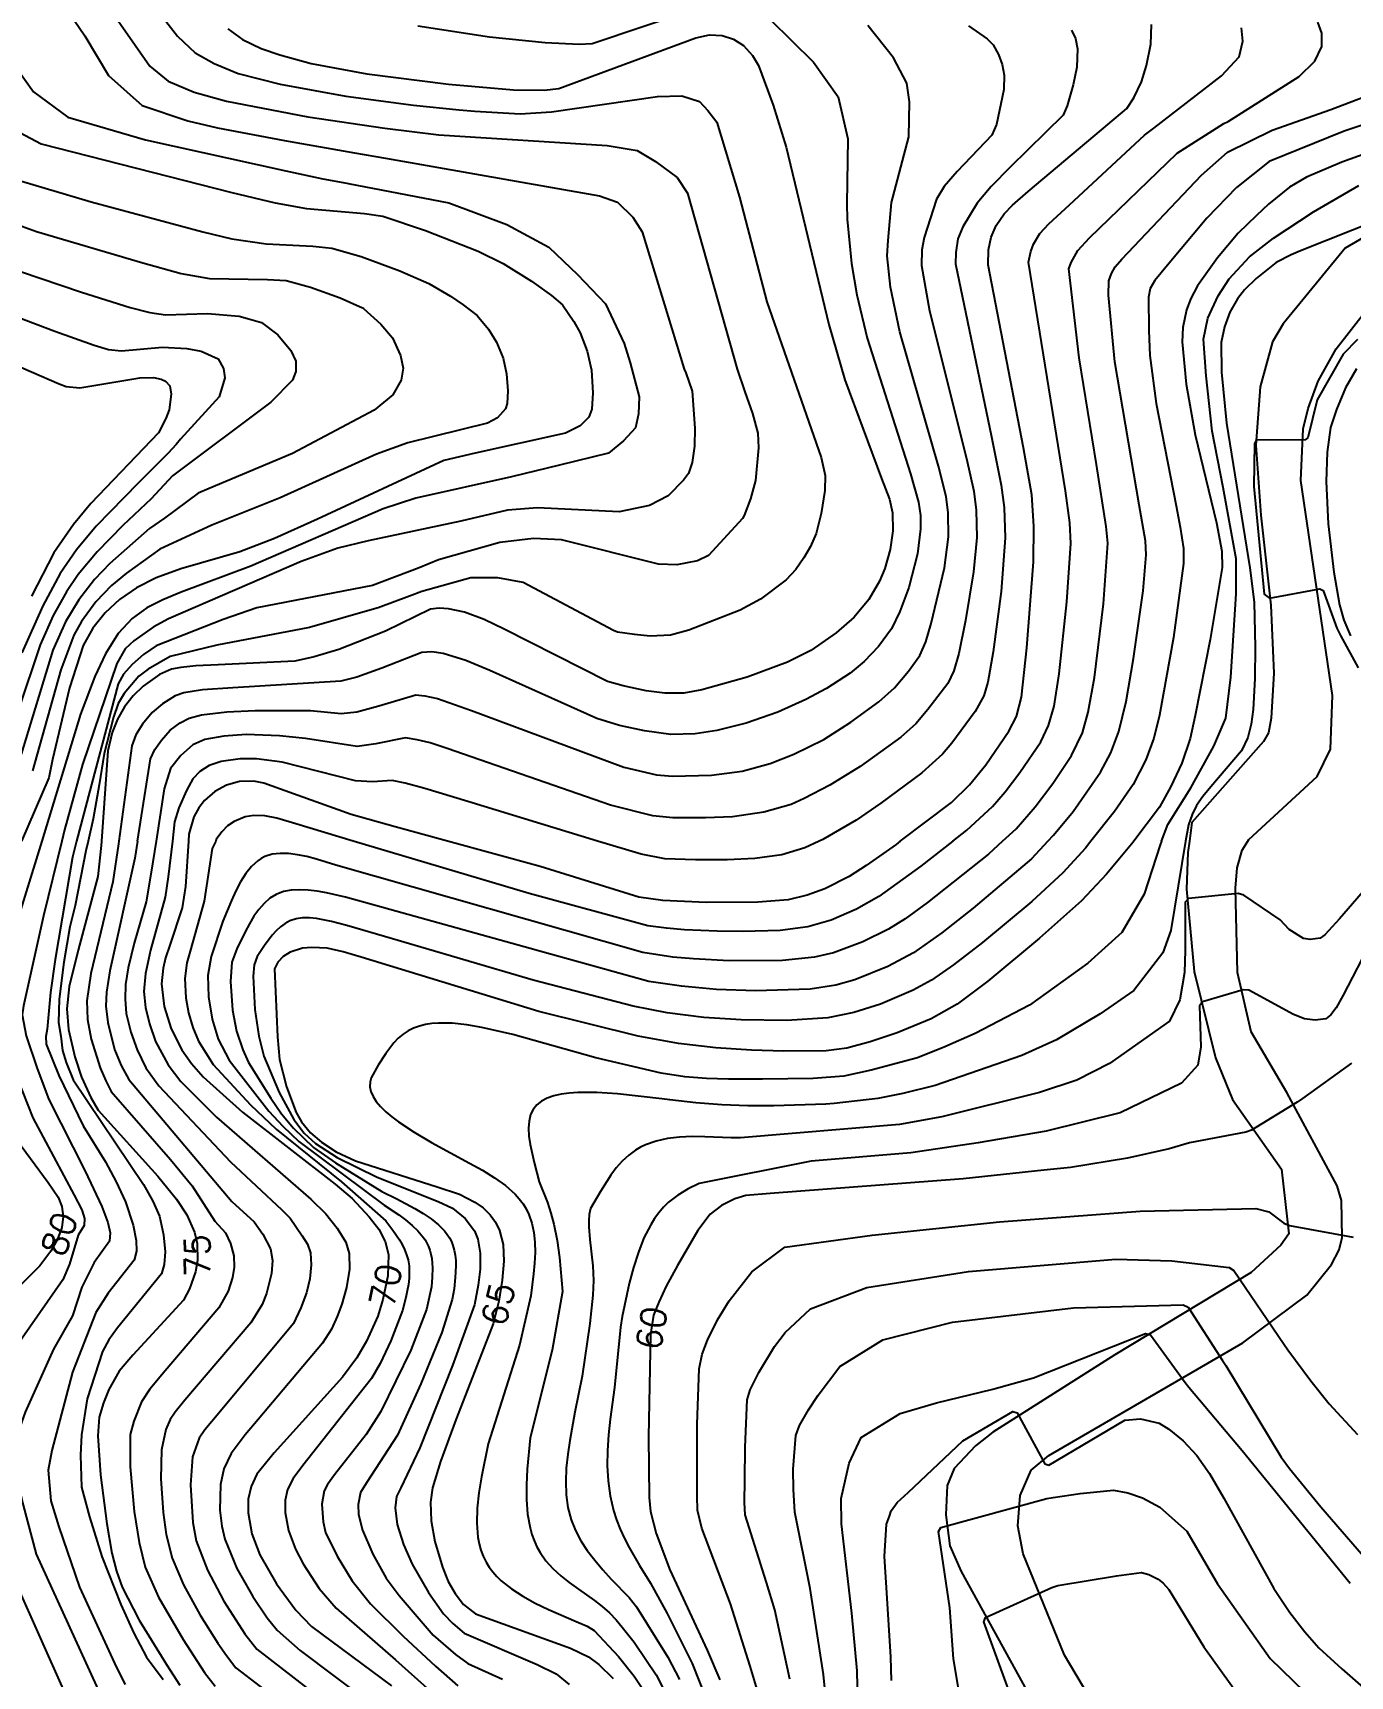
# Model space of a CAD drawing. Header units: feet. Extents: x 197796 to 199821, y 552499 to 555392.
# Drawn here: x 199176.3 to 199281.3, y 553871.5 to 554002.6 of the extents above; entities that cross this region are included whole.
import ezdxf
from ezdxf.enums import TextEntityAlignment as Align

# ---------------------------------------------------------------- set-up
doc = ezdxf.new("R2010")
doc.units = ezdxf.units.FT
doc.header["$MEASUREMENT"] = 0
for name, color, linetype in [('ADA085', 1, 'CONTINUOUS'), ('CA0011', 7, 'CONTINUOUS'), ('CAA001', 7, 'CONTINUOUS'), ('CAA002', 30, 'CONTINUOUS')]:
    doc.layers.add(name, color=color, linetype=linetype)
doc.styles.add('NGSW', font='ROMANS.shx', dxfattribs={"bigfont": 'NGSW.shx'})

msp = doc.modelspace()

# ---------------------------------------------------------------- linework, layer by layer
at = {"layer": 'ADA085', "color": 255}
for points in [[(199273.19, 553938.13), (199273.28, 553938.27), (199278.71, 553943.28), (199279.78, 553945.46), (199279.94, 553949.74), (199277.42, 553966.91), (199277.61, 553971.01), (199278, 553972.64), (199278.8, 553974.81), (199280.23, 553977.41), (199282.69, 553980.53), (199308.17, 553998.55), (199314.27, 554002.22), (199315.89, 554003.04), (199321.94, 554004.39), (199323.06, 554000.75), (199336.32, 554004.15), (199335.25, 554009.58), (199333.17, 554009.1)], [(199290.23, 553990.83), (199280.95, 553985.42), (199276.02, 553979.39), (199275.16, 553977.97), (199274.17, 553974.38), (199273.83, 553969.71), (199274.22, 553964.14), (199275.03, 553956.94), (199275.25, 553951.53), (199275.06, 553947.93), (199274.83, 553946.76), (199274.43, 553946.08), (199268.73, 553939.62), (199268.53, 553938.13)], [(199268.53, 553938.13), (199268.4, 553937.21), (199268.31, 553934.31), (199268.92, 553927.74), (199270.6, 553920.85), (199271.97, 553917.52), (199275.87, 553911.96), (199276.45, 553906.8), (199275.83, 553905.89), (199273.45, 553903.73), (199262.59, 553897.14), (199252.84, 553890.99), (199251.46, 553889.9), (199249.77, 553888.08), (199249.22, 553886.74), (199249.1, 553884.38), (199249.43, 553881.91), (199250.32, 553879.87), (199258.15, 553865.67), (199261.5, 553861.05), (199268.68, 553853.09), (199273.57, 553845.88), (199284.73, 553822.05)], [(199263.96, 553864.09), (199258.57, 553873.18), (199255.26, 553881.28), (199254.84, 553883.52), (199255.03, 553885.92), (199255.91, 553887.94), (199257.33, 553889.12), (199272.78, 553898.12), (199277.9, 553901.92), (199279.85, 553904.35), (199280.47, 553905.53), (199280.7, 553906.52), (199280.65, 553909.47), (199280.32, 553910.64), (199276.31, 553918.09), (199273.45, 553922.91), (199272.36, 553927.65), (199272.21, 553934.37), (199272.34, 553936), (199272.74, 553937.4), (199273.19, 553938.13)]]:
    msp.add_lwpolyline(points, dxfattribs=at)
at = {"layer": 'CAA001', "color": 255}
for points, elevation in [([(199191.84, 554002.93), (199193.02, 554002.08), (199194.5, 554001.37), (199195.98, 554000.84), (199198.49, 554000.16), (199202.93, 553999.33), (199209.45, 553998.5), (199214.63, 553998.05), (199217.06, 553998.04), (199218.23, 553998.17), (199227.94, 554001.76), (199229.16, 554002.2), (199230.26, 554002.46), (199231.27, 554002.4), (199232.17, 554002.11), (199232.97, 554001.59), (199233.69, 554000.81), (199234.17, 554000), (199235.32, 553996.84), (199236.36, 553993.48), (199239.77, 553979.34), (199241.04, 553974.92), (199243.97, 553967.05), (199244.6, 553965.41), (199244.84, 553964.33), (199244.87, 553962.87), (199244.66, 553961.39), (199244.23, 553959.88), (199243.82, 553958.87), (199242.97, 553957.4), (199241.79, 553956), (199240.36, 553954.74), (199238.34, 553953.34), (199236.47, 553952.4), (199233.25, 553951.21), (199229.65, 553950.2), (199228.2, 553949.94), (199226.68, 553949.93), (199225.2, 553950.11), (199223.36, 553950.51), (199222.13, 553950.85), (199213.88, 553955.04), (199212.27, 553955.81), (199210.72, 553956.4), (199209.45, 553956.67), (199208.69, 553956.7), (199207.99, 553956.63), (199204.41, 553954.89), (199200.69, 553953.42), (199198.72, 553952.82), (199197.18, 553952.48), (199191.08, 553952.18), (199189.29, 553952.1), (199188.08, 553951.99), (199187.34, 553951.84), (199186.38, 553951.41), (199185.09, 553950.49), (199184.3, 553949.73), (199183.61, 553948.85), (199183.05, 553947.87), (199182.61, 553946.8), (199182.28, 553945.33), (199181.76, 553938.13)], 75), ([(199245.47, 553938.13), (199249.56, 553941.22), (199250.99, 553942.61), (199252.28, 553944.22), (199254.14, 553946.9), (199254.73, 553948.06), (199255.13, 553949.62), (199255.57, 553953.55), (199256.09, 553960.4), (199256.13, 553963.25), (199255.95, 553965.75), (199255.29, 553969.51), (199252.49, 553984.11), (199252.51, 553985.3), (199252.72, 553986.31), (199253.12, 553987.25), (199253.75, 553988.18), (199254.42, 553988.86), (199255.66, 553989.94), (199261.52, 553994.88), (199263.54, 553996.58), (199264.1, 553997.43), (199264.7, 553998.71), (199265.12, 554000), (199265.45, 554001.7), (199265.51, 554003.26)], 70), ([(199175.24, 553994.66), (199176.94, 553993.75), (199192.16, 553989.87), (199195.61, 553989.05), (199198.1, 553988.59), (199202.75, 553988.2), (199204.2, 553987.97), (199207.61, 553986.85), (199211.81, 553985.2), (199213.81, 553984.22), (199216.07, 553982.79), (199217.66, 553981.65), (199218.52, 553980.9), (199219.43, 553979.58), (199219.93, 553978.67), (199220.49, 553977.21), (199220.83, 553975.69), (199220.94, 553973.88), (199220.87, 553972.58), (199220.64, 553971.96), (199219.95, 553971.27), (199218.78, 553970.66), (199211.57, 553969.09), (199209.06, 553968.5), (199198.99, 553963.8), (199195.56, 553962.27), (199192.79, 553961.2), (199188.08, 553959.84), (199186.12, 553959.14), (199184.55, 553958.34), (199183.2, 553957.4), (199182.05, 553956.33), (199181.08, 553955.12), (199180.29, 553953.73), (199179.21, 553950.37), (199177.86, 553944.63), (199177.55, 553943.19), (199175.39, 553938.13)], 80), ([(199286.01, 553994.21), (199280.69, 553992.29), (199277.88, 553991.09), (199276.52, 553990.29), (199274.83, 553988.95), (199273.87, 553988.03), (199272.41, 553986.62), (199270.76, 553984.65), (199269.17, 553982.42), (199268.64, 553981.42), (199268.29, 553980.5), (199268, 553979.1), (199267.95, 553977.95), (199268.27, 553974.58), (199269, 553970.54), (199270.68, 553963.53), (199271.12, 553961.27), (199271.13, 553959.97), (199270.18, 553954.21), (199269, 553948.16), (199268.58, 553946.31), (199267.93, 553944.35), (199267.05, 553942.48), (199266.15, 553940.84), (199264.1, 553938.13)], 65), ([(199171.74, 553977.48), (199178.4, 553974.61), (199178.95, 553974.39), (199180.04, 553974.3), (199184.82, 553975.08), (199185.9, 553975.1), (199186.52, 553974.97), (199186.86, 553974.82), (199187.21, 553974.44), (199187.33, 553973.79), (199187.15, 553972.54), (199186.9, 553971.83), (199186.32, 553970.7), (199180.92, 553965.05), (199179.54, 553963.39), (199177.95, 553961.13), (199176.17, 553957.66)], 85), ([(199209.36, 553938.13), (199205.19, 553939.28), (199201.68, 553940.26), (199196.04, 553942.27), (199194.7, 553942.76), (199193.91, 553942.9), (199192.78, 553942.88), (199191.72, 553942.6), (199190.79, 553942.1), (199189.99, 553941.38), (199189.53, 553940.78), (199189.14, 553940.07), (199188.74, 553938.68), (199188.71, 553938.13)], 70), ([(199181.76, 553938.13), (199181.73, 553937.78), (199181.47, 553935.32), (199179.91, 553929.42), (199179.19, 553926.52), (199179, 553924.74), (199179.13, 553923.11), (199179.63, 553920.93), (199180.17, 553919.29), (199180.9, 553917.68), (199181.5, 553916.66), (199186.26, 553911.39), (199187.75, 553909.57), (199188.57, 553908.32), (199189.18, 553906.94), (199189.39, 553906.03), (199189.42, 553904.67), (199189.27, 553903.77), (199188.79, 553902.42), (199188.29, 553901.52), (199184.27, 553897.12), (199183.18, 553895.84), (199182.36, 553894.39), (199181.92, 553893.32), (199181.59, 553892.17), (199181.46, 553890.69), (199181.69, 553887.59), (199182.18, 553883.68), (199182.59, 553881.34), (199182.97, 553879.9), (199183.42, 553878.63), (199184.77, 553875.99), (199186.94, 553872.44), (199188, 553870.79)], 75), ([(199188.71, 553938.13), (199188.45, 553934.5), (199188.2, 553932.81), (199187.21, 553929.83), (199186.88, 553928.81), (199186.67, 553928), (199186.55, 553926.75), (199186.76, 553924.94), (199187.31, 553923.16), (199188.18, 553921.47), (199188.95, 553920.39), (199189.88, 553919.32), (199193, 553916.52), (199200.39, 553910.77), (199201.76, 553909.61), (199203.12, 553908.16), (199203.87, 553907.18), (199204.4, 553906.19), (199204.64, 553905.16), (199204.59, 553903.45), (199204.2, 553901.56), (199203.79, 553900.24), (199202.9, 553898.24), (199202.13, 553896.9), (199200.99, 553895.37), (199195.53, 553889.32), (199194.15, 553887.62), (199193.7, 553886.66), (199193.47, 553885.64), (199193.45, 553884.55), (199193.76, 553882.88), (199194.4, 553881.2), (199195.72, 553878.89), (199197.25, 553876.79), (199198.51, 553875.49), (199204.88, 553870.75)], 70), ([(199264.1, 553938.13), (199264.05, 553938.05), (199261.91, 553935.5), (199259.93, 553933.37), (199256.58, 553930.38), (199252.46, 553926.96), (199250, 553925.12), (199247.93, 553923.95), (199245.21, 553922.83), (199243.06, 553922.11), (199241.21, 553921.62), (199239.55, 553921.41), (199236.17, 553921.37), (199233.6, 553921.45), (199230.76, 553921.64), (199227.79, 553921.99), (199224.57, 553922.57), (199216.63, 553924.53), (199202.48, 553928.86), (199201.03, 553929.31), (199199.75, 553929.58), (199198.55, 553929.65), (199197.8, 553929.58), (199196.8, 553929.28), (199196.25, 553928.93), (199195.83, 553928.48), (199195.56, 553927.94), (199195.81, 553922.53), (199195.95, 553920.71), (199196.52, 553918.53), (199197.28, 553916.49), (199197.71, 553915.75), (199198.44, 553914.87), (199199.3, 553914.11), (199200.48, 553913.35), (199202.03, 553912.62), (199208.53, 553910.55), (199210.31, 553909.96), (199211.55, 553909.34), (199212.21, 553908.87), (199212.75, 553908.33), (199213.18, 553907.74), (199213.51, 553907.08), (199213.8, 553905.94), (199213.85, 553904.62), (199213.72, 553903.11), (199213.45, 553901.44), (199213.01, 553899.63), (199210.03, 553891.97), (199208.8, 553888.63), (199208.16, 553886.54), (199208, 553885.4), (199208.06, 553883.92), (199208.35, 553882.27), (199208.95, 553880.21), (199209.41, 553879.07), (199209.96, 553878.1), (199210.63, 553877.24), (199211.58, 553876.49), (199219.16, 553873.76), (199220.6, 553873.05), (199221.43, 553872.44), (199222.57, 553871.32)], 65), ([(199245.47, 553938.13), (199245.14, 553937.87), (199242.76, 553936.18), (199241.38, 553935.31), (199239.45, 553934.33), (199238.05, 553933.81), (199236.53, 553933.44), (199234.1, 553933.25), (199229.99, 553933.24), (199226.54, 553933.39), (199224.61, 553933.65), (199216.74, 553936.11), (199209.36, 553938.13)], 70), ([(199281.45, 553920.41), (199277.54, 553917.59), (199277.12, 553917.31), (199273.49, 553915.08), (199273.03, 553914.9), (199268.53, 553914.05), (199266.92, 553913.58), (199263.6, 553912.85), (199259.05, 553912.09), (199256.91, 553911.87), (199250.48, 553911.19), (199235.09, 553910.03), (199233.16, 553909.87), (199232.27, 553909.6), (199231.21, 553909.07), (199230.3, 553908.36), (199229.33, 553907.06), (199227.69, 553904.28), (199226.81, 553902.62), (199226.21, 553901.35), (199225.8, 553900.32), (199225.54, 553898.78), (199225.38, 553890.62), (199225.45, 553885.76), (199225.56, 553884.64), (199225.99, 553882.91), (199227.09, 553880.01), (199230.06, 553873.59), (199231.08, 553871.22)], 60), ([(199174.7, 553914.73), (199177.52, 553910.91), (199178.3, 553909.74), (199178.6, 553908.98), (199178.71, 553908.18), (199178.59, 553907.31), (199178.25, 553906.38), (199177.72, 553905.41), (199176.85, 553904.25), (199172.13, 553899.55)], 80), ([(199244.78, 553871.17), (199244.71, 553873.03), (199244.42, 553877.74), (199244.22, 553881.07), (199244.36, 553883.63), (199244.6, 553884.28), (199244.75, 553884.71), (199245.21, 553885.37), (199246.1, 553886.16), (199250.45, 553890.29), (199254.45, 553892.63), (199254.79, 553892.53), (199257, 553888.45), (199257.33, 553888.36), (199263.39, 553891.94), (199264.64, 553892.05), (199266.11, 553891.69), (199266.89, 553891.21), (199268.03, 553890.28), (199269.12, 553889.11), (199270.14, 553887.69), (199271.28, 553885.72), (199275.27, 553878.5), (199276.54, 553876.6), (199277.73, 553875.06), (199278.86, 553873.77), (199280.68, 553872.1), (199286.2, 553867.3)], 55)]:
    msp.add_lwpolyline(points, dxfattribs=dict(at, elevation=elevation))
at = {"layer": 'CAA002', "color": 255}
for points, elevation in [([(199177.49, 554006.72), (199180.43, 554002.36), (199182.31, 553999.2), (199185.01, 553996.8), (199188.64, 553995.59), (199191.01, 553995.03), (199196.35, 553994.02), (199201.93, 553993.03), (199204.41, 553992.61), (199221.49, 553989.61), (199222.91, 553989.1), (199224.13, 553987.89), (199224.89, 553986.72), (199228.24, 553975.79), (199228.36, 553975.48), (199228.88, 553974.01), (199229.09, 553971.07), (199229.05, 553969.63), (199228.87, 553968.32), (199228.57, 553967.45), (199228.18, 553966.93), (199226.95, 553965.67), (199225.48, 553964.9), (199223.05, 553964.39), (199216.54, 553964.72), (199214.15, 553964.53), (199210.42, 553963.66), (199203.03, 553962.09), (199200.6, 553961.5), (199197.68, 553960.43), (199187.12, 553955.86), (199185.88, 553955.2), (199184.33, 553954.11), (199183.66, 553953.46), (199182.98, 553952.31), (199180.26, 553944.23), (199178.8, 553939.04), (199178.59, 553938.13)], 78), ([(199180.74, 554006.95), (199185.62, 553999.95), (199187.09, 553998.76), (199189.16, 553997.87), (199191.74, 553997.15), (199198.22, 553995.92), (199204.35, 553995.01), (199208.66, 553994.46), (199222.1, 553993.62), (199224.49, 553993.21), (199225.96, 553992.35), (199227.68, 553991.08), (199228.5, 553989.81), (199232.47, 553975.79), (199233.08, 553973.96), (199233.69, 553972.23), (199234.12, 553970.68), (199234.16, 553969.49), (199233.91, 553966.9), (199233.53, 553965.43), (199233.03, 553964.1), (199232.88, 553963.86), (199230.18, 553960.92), (199229.3, 553960.48), (199227.65, 553960.18), (199226.18, 553960.22), (199218.45, 553962.17), (199216.21, 553962.28), (199213.52, 553961.95), (199208.64, 553960.56), (199207.1, 553959.92), (199203.39, 553958.53), (199194.16, 553956.73), (199191.47, 553955.81), (199186.11, 553953.72), (199185.11, 553953.02), (199184.21, 553952.21), (199183.51, 553951.44), (199183.09, 553950.68), (199179.78, 553938.13)], 77), ([(199185.69, 554005.07), (199187.83, 554002.35), (199189.23, 554001), (199190.74, 554000.16), (199192.67, 553999.37), (199196.02, 553998.51), (199201.24, 553997.56), (199206.66, 553996.83), (199210.29, 553996.46), (199211.55, 553996.35), (199215.15, 553996.15), (199217.64, 553996.3), (199226.11, 553997.52), (199228.04, 553997.57), (199229.46, 553997.12), (199230.12, 553996.41), (199230.83, 553995.49), (199232.65, 553989.51), (199234.05, 553984.11), (199234.83, 553981.15), (199239.17, 553968.73), (199239.49, 553967.3), (199239.46, 553966.11), (199239.16, 553964.26), (199238.75, 553962.66), (199238.32, 553961.64), (199237.79, 553960.72), (199237.15, 553959.81), (199236.36, 553958.96), (199234.33, 553957.43), (199232.7, 553956.55), (199228.61, 553954.97), (199227.14, 553954.56), (199225.52, 553954.49), (199224.28, 553954.62), (199222.91, 553954.81), (199222.61, 553954.93), (199215.4, 553958.75), (199213.38, 553959.12), (199211.21, 553959.12), (199207.31, 553958.05), (199206.33, 553957.68), (199203.84, 553956.75), (199203.71, 553956.72), (199198.35, 553955.18), (199190.96, 553953.75), (199187.24, 553952.87), (199185.48, 553951.85), (199184.74, 553951.3), (199183.58, 553949.91), (199183.08, 553949.1), (199182.73, 553948.02), (199181.98, 553945.12), (199181.57, 553942.61), (199181.1, 553939.92), (199180.69, 553938.13)], 76), ([(199235.08, 554003.67), (199238.56, 554000.26), (199240.51, 553997.49), (199241.3, 553994.16), (199241.22, 553988.97), (199241.24, 553987.74), (199241.58, 553984.22), (199242.01, 553981.72), (199242.84, 553978.26), (199246.28, 553967.43), (199246.93, 553965.17), (199247.07, 553964.11), (199247.08, 553963.03), (199246.85, 553961.04), (199246.14, 553958.35), (199245.43, 553956.46), (199244.77, 553955.06), (199243.72, 553953.65), (199242.58, 553952.46), (199241.47, 553951.53), (199239.59, 553950.31), (199237.94, 553949.42), (199235.71, 553948.41), (199233.17, 553947.53), (199230.83, 553946.95), (199229.11, 553946.69), (199227.18, 553946.64), (199225.07, 553946.93), (199223.07, 553947.36), (199221.27, 553947.91), (199212.74, 553951.75), (199210.82, 553952.55), (199209.01, 553953.1), (199208.12, 553953.23), (199207.3, 553953.17), (199204.13, 553951.92), (199202.12, 553951.22), (199200.86, 553950.9), (199192.24, 553950.36), (199189.81, 553950.19), (199188.33, 553949.96), (199187.64, 553949.71), (199186.63, 553949.08), (199185.81, 553948.4), (199185.04, 553947.47), (199184.5, 553946.61), (199184.19, 553945.73), (199183.15, 553938.13)], 74), ([(199207, 554003.16), (199212.71, 554002.29), (199217.14, 554001.84), (199219.87, 554001.7), (199220.89, 554001.75), (199229.05, 554004.49)], 74), ([(199184.64, 553938.13), (199185.66, 553944.7), (199186.01, 553945.45), (199186.54, 553946.19), (199187.23, 553946.99), (199188.04, 553947.56), (199188.76, 553947.93), (199189.73, 553948.2), (199191.77, 553948.44), (199194.01, 553948.54), (199198.42, 553948.55), (199200.88, 553948.31), (199202.14, 553948.45), (199203.88, 553948.91), (199206.82, 553949.8), (199207.54, 553949.73), (199208.57, 553949.5), (199211.28, 553948.55), (199223.42, 553944.02), (199226.02, 553943.41), (199227.31, 553943.31), (199230.42, 553943.39), (199232.86, 553943.71), (199235.09, 553944.31), (199236.97, 553945.06), (199239.38, 553946.24), (199241.53, 553947.62), (199243.76, 553949.24), (199245, 553950.37), (199246.13, 553951.69), (199247.02, 553952.93), (199247.52, 553954.04), (199247.93, 553955.5), (199249, 553959.92), (199249.31, 553962.39), (199249.3, 553964.32), (199249.13, 553965.61), (199248.51, 553968.05), (199245.44, 553978.76), (199244.69, 553982.31), (199244.43, 553984.81), (199244.5, 553986.03), (199244.76, 553989.07), (199244.88, 553989.46), (199246.16, 553994.3), (199246.2, 553997.1), (199245.98, 553998.59), (199244.92, 554000.62), (199242.88, 554003.2)], 73), ([(199250.9, 554003.17), (199252.41, 554002.13), (199252.89, 554001.64), (199253.3, 554000.89), (199253.59, 554000.09), (199253.76, 553999.23), (199253.74, 553998.08), (199253.15, 553995.29), (199252.78, 553994.45), (199250, 553991.54), (199248.98, 553990.35), (199248.37, 553989.33), (199247.37, 553986.27), (199247.18, 553985.29), (199247.17, 553984.04), (199247.8, 553980.42), (199250.74, 553968.66), (199251.33, 553966.05), (199251.53, 553964.53), (199251.57, 553962.36), (199251.32, 553959.61), (199250.67, 553955.72), (199250.14, 553953.1), (199249.73, 553951.71), (199249.25, 553950.71), (199247.66, 553948.62), (199246.72, 553947.48), (199245.52, 553946.41), (199242.27, 553944.08), (199239.85, 553942.58), (199237.81, 553941.52), (199236.76, 553941.06), (199234.6, 553940.43), (199232.08, 553940.07), (199229.94, 553939.98), (199227.33, 553939.99), (199225.73, 553940.14), (199222.36, 553941.01), (199209.33, 553945.51), (199207.97, 553945.96), (199206.95, 553946.22), (199206.01, 553946.37), (199203.63, 553945.89), (199202.15, 553945.67), (199198.02, 553946.31), (199195.97, 553946.53), (199193.29, 553946.63), (199191.52, 553946.51), (199190, 553946.23), (199189.06, 553945.8), (199188.1, 553944.96), (199187.27, 553943.93), (199186.76, 553942.31), (199186.12, 553938.13)], 72), ([(199259.13, 554002.82), (199259.44, 554002.15), (199259.61, 554001.33), (199259.54, 553999.87), (199259.25, 553998.46), (199258.77, 553996.78), (199258.46, 553996.03), (199254.24, 553991.89), (199252.71, 553990.36), (199251.61, 553989.02), (199250.46, 553987.12), (199250.06, 553986.18), (199249.89, 553985.08), (199249.87, 553984.18), (199252.74, 553970.38), (199253.52, 553966.53), (199253.76, 553964.74), (199253.84, 553962.32), (199253.51, 553958.03), (199252.88, 553953.22), (199252.46, 553950.81), (199252.14, 553949.73), (199251.45, 553948.48), (199249.59, 553945.95), (199248.84, 553945.06), (199247.18, 553943.57), (199243.91, 553941.15), (199241.95, 553939.79), (199239.28, 553938.26), (199239.01, 553938.13)], 71), ([(199249.67, 553938.13), (199250.79, 553939), (199252.83, 553940.89), (199253.84, 553942.05), (199255.01, 553943.6), (199256.67, 553946.06), (199257.3, 553947.36), (199257.74, 553948.89), (199258.15, 553951.48), (199258.76, 553957.22), (199259.06, 553961.86), (199258.99, 553963.51), (199258.64, 553966.06), (199258.21, 553968.71), (199255.69, 553984.32), (199255.87, 553985.17), (199256.1, 553985.75), (199256.61, 553986.61), (199257.32, 553987.36), (199258.96, 553988.88), (199264.95, 553994.44), (199265.68, 553995), (199271.08, 553999.19), (199272.51, 554000.69), (199272.79, 554001.94), (199272.69, 554003.01)], 69), ([(199253.62, 553938.13), (199254.7, 553939.12), (199256.23, 553940.87), (199257.63, 553942.73), (199259.12, 553944.97), (199260, 553946.76), (199260.46, 553948.42), (199260.96, 553951.18), (199261.69, 553957.06), (199262.01, 553961.91), (199261.9, 553963.23), (199261.11, 553968.18), (199259.74, 553976.68), (199258.92, 553983.77), (199259.09, 553984.3), (199259.62, 553985.24), (199260.56, 553986.25), (199267.55, 553993), (199271.28, 553995.37), (199271.63, 553995.53), (199277.27, 553999.12), (199278.52, 554000.34), (199279.1, 554001.52), (199279.1, 554002.59), (199278.78, 554003.45)], 68), ([(199174.18, 554000.93), (199176.33, 553997.89), (199179.07, 553995.89), (199185.27, 553994.06), (199196.46, 553991.6), (199199.42, 553990.97), (199201.32, 553990.61), (199201.43, 553990.6), (199209.47, 553989.05), (199214.08, 553987.33), (199217.43, 553985.5), (199219.72, 553983.32), (199221.97, 553980.98), (199223.45, 553977.82), (199223.93, 553976.29), (199224.64, 553973.57), (199224.6, 553972.21), (199224.34, 553971.11), (199223.39, 553970.05), (199222.21, 553969.09), (199218.28, 553968.13), (199214.46, 553967.2), (199206.84, 553965.49), (199204.24, 553964.64), (199193.67, 553960.05), (199188.12, 553957.99), (199186.65, 553957.39), (199185.39, 553956.73), (199184.2, 553955.88), (199183.09, 553954.68), (199182.09, 553953.06), (199181.23, 553951.26), (199180.1, 553948.26), (199177, 553938.13)], 79), ([(199257.25, 553938.13), (199257.7, 553938.6), (199259.25, 553940.49), (199261.45, 553943.64), (199262.27, 553945.17), (199262.9, 553946.88), (199263.48, 553949.27), (199264.07, 553952.69), (199264.83, 553958.1), (199265.09, 553960.98), (199265.02, 553962.09), (199264.52, 553964.95), (199262.59, 553976.36), (199262.07, 553981.67), (199262.11, 553982.82), (199262.31, 553983.4), (199262.61, 553983.93), (199263.13, 553984.54), (199269.5, 553991.26), (199271.58, 553993.1), (199275.13, 553994.84), (199279.81, 553996.5), (199284.42, 553998.24)], 67), ([(199292.42, 553998.62), (199280.87, 553994.76), (199274.9, 553992.35), (199272.28, 553990.27), (199269.91, 553987.83), (199266.79, 553984.08), (199265.76, 553982.84), (199265.41, 553982.21), (199265.27, 553981.52), (199265.28, 553978.87), (199265.36, 553976.87), (199265.88, 553973.05), (199267.46, 553964.88), (199267.79, 553963.18), (199268.06, 553961.47), (199268.07, 553960.27), (199267.25, 553954.38), (199266.15, 553948.19), (199265.68, 553946.33), (199265.05, 553944.61), (199264.04, 553942.65), (199262.55, 553940.5), (199260.67, 553938.13)], 66), ([(199175.29, 553990.81), (199180.95, 553989.13), (199189.84, 553986.73), (199192.17, 553986.17), (199194.9, 553985.77), (199198.62, 553985.58), (199200.14, 553985.43), (199202.48, 553984.77), (199205.55, 553983.61), (199207.86, 553982.6), (199209.6, 553981.59), (199210.62, 553980.9), (199211.73, 553980.06), (199212.64, 553978.96), (199213.27, 553977.93), (199213.8, 553976.65), (199214.07, 553975.4), (199214.17, 553974.06), (199214.11, 553973.04), (199213.99, 553972.62), (199213.34, 553971.9), (199212.55, 553971.47), (199206.2, 553969.89), (199203.7, 553969.01), (199196, 553965.51), (199190.56, 553963.33), (199186.41, 553961.43), (199183.76, 553959.51), (199182.56, 553958.51), (199181.32, 553957.21), (199180.17, 553955.66), (199179.55, 553954.56), (199178.51, 553951.79), (199176.83, 553945.73), (199176.27, 553943.73)], 81), ([(199266.31, 553938.13), (199266.81, 553939.46), (199268.65, 553942.38), (199270.48, 553945.7), (199271.43, 553947.94), (199271.84, 553951.2), (199272.25, 553957.86), (199272.25, 553960.64), (199271.23, 553966.34), (199270.34, 553970.82), (199269.87, 553975.24), (199269.66, 553978.16), (199270, 553979.85), (199270.82, 553981.62), (199271.7, 553982.98), (199273.33, 553984.74), (199275.23, 553986.23), (199278.43, 553988.34), (199282.03, 553990.44)], 64), ([(199173.34, 553987.94), (199176.59, 553986.77), (199185.07, 553984.25), (199188.11, 553983.41), (199190.37, 553983), (199195.01, 553982.92), (199196.48, 553982.84), (199198.43, 553982.33), (199200.8, 553981.46), (199202.58, 553980.67), (199202.67, 553980.62), (199204.05, 553979.36), (199204.97, 553978.27), (199205.6, 553976.88), (199205.81, 553975.87), (199205.65, 553974.91), (199205.01, 553973.73), (199203.5, 553972.51), (199196.99, 553969.06), (199190.36, 553966.25), (199189.47, 553965.89), (199186.8, 553963.9), (199185.6, 553963.07), (199182.43, 553960.28), (199181.21, 553959.01), (199179.95, 553957.38), (199178.88, 553955.63), (199177.89, 553953.37), (199175.35, 553945.07)], 82), ([(199283.61, 553987.7), (199277.4, 553985.23), (199276.64, 553984.91), (199275.44, 553984.28), (199273.86, 553983.01), (199272.93, 553982.11), (199272.37, 553981.4), (199271.76, 553980.32), (199271.33, 553979.16), (199271.07, 553977.91), (199271.09, 553975.54), (199271.48, 553971.46), (199273.34, 553959.94), (199273.7, 553957.18), (199273.78, 553953.59), (199273.75, 553951.1), (199273.62, 553948.62), (199273.46, 553947.47), (199273.18, 553946.39), (199272.69, 553945.34), (199270.25, 553942.47), (199269.59, 553941.7), (199269.1, 553940.98), (199268.76, 553940.26), (199268.45, 553939.42), (199268.23, 553938.13)], 63), ([(199173.64, 553984.13), (199180.18, 553981.93), (199184.06, 553980.7), (199185.61, 553980.29), (199186.87, 553980.12), (199190.22, 553980.23), (199192.75, 553980), (199193.42, 553979.83), (199194.52, 553979.49), (199195.82, 553978.53), (199196.87, 553977.26), (199197.25, 553976.42), (199197.25, 553975.58), (199197, 553974.91), (199195.27, 553973.14), (199187.42, 553967.27), (199185.72, 553965.43), (199183.46, 553963.31), (199181.42, 553961.2), (199179.9, 553959.41), (199178.96, 553958.02), (199177.9, 553956.13), (199176.88, 553953.8), (199171.62, 553938.14)], 83), ([(199168.43, 553982.45), (199178.04, 553978.81), (199181.18, 553977.69), (199182.33, 553977.35), (199183.36, 553977.25), (199186.64, 553977.52), (199188.58, 553977.43), (199189.72, 553977.22), (199191.07, 553976.59), (199191.49, 553975.83), (199191.61, 553975.08), (199191.15, 553973.56), (199188.06, 553970.19), (199187.71, 553969.78), (199187.07, 553969.08), (199184.68, 553966.69), (199181.34, 553963.26), (199179.76, 553961.37), (199178.47, 553959.47), (199177.08, 553956.9), (199175.42, 553953.14)], 84), ([(199281.93, 553978.14), (199280.78, 553976.98), (199278.73, 553973.33), (199277.97, 553970.31), (199277.77, 553970.13), (199273.86, 553970.11), (199273.72, 553969.86), (199273.67, 553966.42), (199274.48, 553957.84), (199274.92, 553957.52), (199278.93, 553958.25), (199279.2, 553958.11), (199280.28, 553955.12), (199280.59, 553954.54), (199281.99, 553951.95)], 62), ([(199281.85, 553975.81), (199280.99, 553974.28), (199280.25, 553972.57), (199279.78, 553971.12), (199279.51, 553969.16), (199279.44, 553966.81), (199279.59, 553963.45), (199280.05, 553959.58), (199280.49, 553956.97), (199280.84, 553955.75), (199281.37, 553954.51)], 61), ([(199221.33, 553938.13), (199210.99, 553941.28), (199207.54, 553942.34), (199205.97, 553942.76), (199204.95, 553942.97), (199203.38, 553942.87), (199202.01, 553942.94), (199196.16, 553944.42), (199194.12, 553944.69), (199192.81, 553944.7), (199191.32, 553944.49), (199190.36, 553944.17), (199189.61, 553943.68), (199189.06, 553943.09), (199188.53, 553942.18), (199187.94, 553940.78), (199187.59, 553939.67), (199187.42, 553938.13)], 71), ([(199201.84, 553938.13), (199197.26, 553939.5), (199195.74, 553939.97), (199194.79, 553940.14), (199193.9, 553940.17), (199193.22, 553940.06), (199192.34, 553939.69), (199191.81, 553939.34), (199191.35, 553938.88), (199190.92, 553938.26), (199190.87, 553938.13)], 69), ([(199177, 553938.13), (199174.3, 553929.35)], 79), ([(199178.59, 553938.13), (199177.14, 553932.17), (199175.53, 553925), (199175.43, 553924.27), (199175.75, 553922.6), (199176.63, 553919.98), (199177.56, 553917.53), (199180.45, 553911.79), (199181.78, 553908.98), (199182.26, 553907.71), (199182.45, 553906.88), (199182.41, 553906.23), (199181.19, 553904.52), (199180.2, 553902.54), (199179.44, 553900.25), (199177.94, 553897.59), (199175.67, 553892.57), (199175.25, 553891.37), (199174.86, 553889.55), (199174.85, 553887.97), (199175.51, 553885.16), (199176.56, 553881.26), (199181.8, 553869.78)], 78), ([(199179.78, 553938.13), (199179.44, 553936.85), (199178.07, 553928.68), (199177.7, 553926.06), (199177.42, 553923.12), (199177.33, 553922.55), (199177.34, 553921.93), (199178.36, 553919.44), (199180.31, 553915.42), (199182.07, 553912.54), (199182.93, 553910.96), (199183.69, 553909.35), (199184.29, 553907.5), (199184.54, 553906.26), (199184.56, 553905.42), (199184.37, 553904.7), (199182.29, 553902.06), (199181.32, 553900.54), (199179.44, 553895.77), (199177.81, 553889.53), (199177.51, 553887.94), (199177.73, 553885.51), (199178.37, 553883.44), (199180.02, 553878.62), (199182.97, 553872.22), (199183.65, 553870.84)], 77), ([(199180.69, 553938.13), (199180.51, 553937.35), (199179.66, 553933), (199179.25, 553931.3), (199178.76, 553928.47), (199178.4, 553925.52), (199178.34, 553923.65), (199178.52, 553922.57), (199178.64, 553921.43), (199178.94, 553920.47), (199179.5, 553919.09), (199185.12, 553910.73), (199185.86, 553909.4), (199186.38, 553908.2), (199186.71, 553906.71), (199186.83, 553905.37), (199186.76, 553904.35), (199186.55, 553903.6), (199183.05, 553899.3), (199182.34, 553898.34), (199181.84, 553897.42), (199180.61, 553893.63), (199180.16, 553890.76), (199180.09, 553889.16), (199180.16, 553886.59), (199180.8, 553884.23), (199181.78, 553881.06), (199183.3, 553877.24), (199184.33, 553874.95), (199185.35, 553873.04), (199186.67, 553871.25)], 76), ([(199183.15, 553938.13), (199183.12, 553937.92), (199182.67, 553934.89), (199180.92, 553927.58), (199180.6, 553925.4), (199180.64, 553923.89), (199180.95, 553922.32), (199181.65, 553920.05), (199182.1, 553919.01), (199182.53, 553918.17), (199187.26, 553912.72), (199189, 553910.62), (199190.81, 553907.81), (199191.66, 553906.87), (199192.06, 553906.03), (199192.31, 553905.04), (199192.34, 553904.14), (199192.21, 553903.33), (199191.86, 553902.24), (199191.12, 553900.9), (199186.84, 553895.87), (199185.62, 553894.41), (199184.95, 553893.4), (199184.33, 553891.87), (199184.06, 553890.8), (199184.06, 553888.21), (199184.38, 553884.64), (199184.78, 553882.17), (199185.25, 553880.22), (199186.32, 553877.83), (199188.28, 553874.43), (199189.97, 553871.82), (199190.82, 553870.73)], 74), ([(199184.64, 553938.13), (199184.42, 553936.77), (199182.42, 553927.78), (199182.16, 553926.09), (199182.12, 553924.96), (199182.26, 553923.67), (199182.81, 553921.52), (199183.33, 553920.22), (199183.95, 553919.12), (199192.16, 553909.37), (199193.93, 553907.77), (199194.64, 553906.77), (199195.24, 553905.6), (199195.39, 553904.67), (199195.32, 553903.64), (199194.93, 553902.05), (199194.59, 553901.16), (199193.68, 553899.69), (199188.4, 553893.53), (199187.64, 553892.59), (199187.25, 553891.98), (199186.89, 553891.19), (199186.54, 553889.57), (199186.5, 553887.26), (199186.69, 553884.56), (199186.92, 553882.81), (199187.41, 553880.92), (199188.29, 553878.81), (199189.64, 553876.38), (199191.05, 553874.16), (199191.72, 553873.16), (199192.49, 553872.19), (199200.23, 553866.23)], 73), ([(199186.12, 553938.13), (199185.73, 553935.65), (199185.32, 553933.29), (199184.37, 553929.99), (199183.88, 553928.01), (199183.68, 553926.7), (199183.64, 553925.52), (199183.72, 553924.37), (199184.09, 553922.89), (199184.61, 553921.48), (199185.31, 553920.05), (199186.34, 553918.62), (199192.04, 553912.54), (199196.15, 553908.72), (199196.81, 553908.04), (199197.77, 553906.65), (199198.19, 553905.98), (199198.43, 553905.28), (199198.49, 553904.33), (199198.37, 553903.2), (199198.11, 553902.1), (199197.66, 553900.89), (199197.08, 553899.65), (199191.12, 553892.5), (199190, 553891.16), (199189.55, 553890.51), (199189.02, 553889.01), (199188.87, 553886.79), (199189.05, 553883.78), (199189.31, 553882.3), (199190.21, 553879.97), (199191.52, 553877.49), (199193.2, 553874.89), (199194.14, 553873.66), (199201.12, 553868.27)], 72), ([(199187.42, 553938.13), (199187.08, 553935.28), (199186.85, 553933.66), (199185.68, 553929.42), (199185.27, 553927.56), (199185.15, 553926.13), (199185.28, 553924.87), (199185.58, 553923.55), (199186.08, 553922.15), (199187.07, 553920.28), (199188.08, 553918.96), (199190.93, 553916.12), (199198.47, 553909.56), (199199.65, 553908.4), (199200.55, 553907.25), (199201.25, 553906.14), (199201.51, 553905.23), (199201.53, 553903.98), (199201.31, 553902.52), (199200.94, 553901.19), (199200.57, 553900.22), (199200.1, 553899.19), (199199.4, 553898.08), (199194.25, 553891.98), (199193.22, 553890.77), (199192.1, 553889.28), (199191.52, 553888.06), (199191.26, 553886.82), (199191.2, 553884.76), (199191.36, 553883.48), (199191.59, 553882.45), (199192.56, 553880.11), (199193.84, 553877.86), (199194.98, 553876.18), (199195.77, 553875.2), (199197.61, 553873.56), (199203.18, 553869.37)], 71), ([(199190.87, 553938.13), (199190.58, 553937.53), (199189.95, 553933.34), (199188.84, 553929.34), (199188.57, 553928.43), (199188.4, 553927.18), (199188.5, 553925.62), (199188.71, 553924.43), (199189.04, 553923.27), (199189.51, 553922.18), (199190.67, 553920.32), (199193.66, 553917.09), (199195.7, 553915.14), (199200.91, 553910.95), (199204.45, 553907.85), (199205.01, 553907.09), (199205.52, 553906.33), (199205.74, 553905.94), (199205.94, 553905.54), (199206.09, 553905.14), (199206.21, 553904.73), (199206.29, 553904.25), (199206.31, 553903.76), (199206.29, 553903.26), (199206.24, 553902.76), (199206.15, 553902.25), (199206.04, 553901.73), (199205.78, 553900.69), (199204.85, 553898.28), (199203.98, 553896.47), (199203.29, 553895.25), (199197.83, 553888.32), (199197.04, 553887.28), (199196.59, 553886.4), (199196.41, 553885.57), (199196.41, 553884.56), (199196.67, 553883.13), (199197.23, 553881.65), (199197.86, 553880.47), (199199.12, 553878.5), (199200.48, 553876.95), (199205.22, 553872.82), (199210.75, 553867.87)], 69), ([(199253.62, 553938.13), (199252.51, 553937.1), (199247.63, 553933.24), (199245.85, 553931.94), (199244.53, 553931.1), (199242.49, 553930.09), (199240.14, 553929.23), (199238.63, 553928.86), (199236.07, 553928.61), (199231.83, 553928.58), (199228.99, 553928.73), (199227.32, 553928.88), (199224.93, 553929.24), (199200.46, 553936.21), (199198.9, 553936.69), (199198.14, 553936.89), (199197.4, 553937.04), (199196.69, 553937.14), (199196.02, 553937.15), (199195.38, 553937.08), (199194.8, 553936.89), (199194.51, 553936.75), (199194.24, 553936.56), (199193.73, 553936.11), (199193.27, 553935.55), (199192.86, 553934.89), (199192.47, 553934.17), (199192.12, 553933.39), (199191.44, 553931.75), (199190.51, 553928.92), (199190.25, 553927.41), (199190.29, 553925.71), (199190.58, 553923.93), (199191.08, 553922.34), (199191.95, 553920.65), (199195.11, 553916.59), (199196.23, 553915.38), (199197.51, 553914.18), (199204.3, 553909.09), (199205.47, 553908.31), (199206.02, 553907.91), (199206.53, 553907.48), (199207, 553907.04), (199207.39, 553906.56), (199207.57, 553906.32), (199207.72, 553906.06), (199207.85, 553905.79), (199207.95, 553905.51), (199208.04, 553905.17), (199208.1, 553904.83), (199208.13, 553904.47), (199208.15, 553904.1), (199208.13, 553903.34), (199208.07, 553902.57), (199207.68, 553900.77), (199206.43, 553897.53), (199204.04, 553892.63), (199202.88, 553890.8), (199200.34, 553887.59), (199199.78, 553886.82), (199199.52, 553886.31), (199199.34, 553885.23), (199199.43, 553883.82), (199199.63, 553882.97), (199200.55, 553881.08), (199201.76, 553879.11), (199203.23, 553877.29), (199205.82, 553874.7), (199208.41, 553872.32), (199210.17, 553870.75)], 68), ([(199257.25, 553938.13), (199255.93, 553936.73), (199251.28, 553932.77), (199248.79, 553930.81), (199246.53, 553929.23), (199244.48, 553928.14), (199241.85, 553927.07), (199240.34, 553926.63), (199238.28, 553926.33), (199233.92, 553926.19), (199230.8, 553926.3), (199228.01, 553926.55), (199225.41, 553926.92), (199201.23, 553933.67), (199199.71, 553934), (199198.97, 553934.13), (199198.25, 553934.22), (199197.55, 553934.25), (199196.89, 553934.22), (199196.27, 553934.1), (199195.7, 553933.88), (199195.2, 553933.57), (199194.74, 553933.16), (199194.31, 553932.68), (199193.92, 553932.13), (199193.56, 553931.53), (199193.21, 553930.89), (199192.55, 553929.55), (199192.17, 553928.47), (199192.06, 553926.94), (199192.21, 553924.64), (199192.52, 553922.98), (199193.03, 553921.48), (199193.5, 553920.47), (199195.28, 553917.63), (199196.13, 553916.38), (199197.07, 553915.22), (199198.67, 553913.7), (199200.42, 553912.47), (199204.13, 553910.18), (199205.31, 553909.6), (199206.75, 553908.83), (199207.43, 553908.42), (199208.06, 553907.99), (199208.63, 553907.53), (199208.88, 553907.28), (199209.12, 553907.03), (199209.33, 553906.76), (199209.51, 553906.48), (199209.67, 553906.19), (199209.79, 553905.88), (199209.9, 553905.5), (199209.97, 553905.09), (199210.01, 553904.67), (199210.02, 553904.24), (199209.97, 553903.33), (199209.88, 553902.41), (199209.74, 553901.57), (199208.9, 553898.93), (199207.24, 553894.83), (199205.38, 553890.74), (199202.91, 553886.93), (199202.42, 553886.18), (199202.23, 553885.22), (199202.26, 553884.41), (199202.58, 553883.17), (199203.4, 553881.26), (199204.48, 553879.34), (199205.51, 553877.94), (199208.22, 553874.8), (199209.99, 553873.25), (199210.99, 553872.54), (199213.75, 553871.28)], 67), ([(199260.67, 553938.13), (199260.23, 553937.57), (199258.43, 553935.6), (199255.96, 553933.31), (199252.04, 553930.04), (199249.72, 553928.25), (199247.97, 553927.03), (199246.51, 553926.23), (199243.9, 553925.13), (199241.77, 553924.46), (199239.7, 553924.02), (199236.42, 553923.82), (199232.78, 553923.87), (199229.8, 553924.07), (199226.88, 553924.43), (199224.17, 553924.97), (199216.19, 553927.05), (199204.97, 553930.34), (199201.33, 553931.39), (199200.1, 553931.72), (199198.91, 553931.95), (199198.34, 553932.01), (199197.8, 553932), (199197.28, 553931.92), (199196.79, 553931.76), (199196.41, 553931.56), (199196.04, 553931.29), (199195.7, 553930.98), (199195.38, 553930.62), (199194.76, 553929.81), (199194.17, 553928.93), (199193.94, 553928.26), (199193.85, 553927.37), (199194, 553924.69), (199194.31, 553922.57), (199194.71, 553920.98), (199195.92, 553918.09), (199197.09, 553915.92), (199197.94, 553914.83), (199198.83, 553914.02), (199200.57, 553912.9), (199203.75, 553911.31), (199208.61, 553909.37), (199209.77, 553908.86), (199210.77, 553908.03), (199211.51, 553907.03), (199211.79, 553906.37), (199211.97, 553905.27), (199211.96, 553903.99), (199211.81, 553902.71), (199211.5, 553901.13), (199209.75, 553896.31), (199207.15, 553889.74), (199205.63, 553886.55), (199205.3, 553885.85), (199205.19, 553884.94), (199205.35, 553883.61), (199205.84, 553882.03), (199206.53, 553880.45), (199207.84, 553878.2), (199209.04, 553876.5), (199209.78, 553875.72), (199210.7, 553874.96), (199216.52, 553872.44), (199218.02, 553871.71), (199219.07, 553870.85)], 66), ([(199249.67, 553938.13), (199247.12, 553936.12), (199243.75, 553933.71), (199241.97, 553932.7), (199239.97, 553931.83), (199238.1, 553931.28), (199235.89, 553931), (199232.91, 553930.91), (199230.86, 553930.94), (199228.27, 553931.06), (199226.82, 553931.18), (199225.33, 553931.38), (199215.87, 553933.95), (199201.84, 553938.13)], 69), ([(199266.31, 553938.13), (199266.2, 553937.83), (199264.91, 553933.89), (199263.14, 553930.84), (199260.43, 553928.39), (199255.78, 553925.05), (199251.43, 553922.78), (199249.03, 553921.72), (199246.84, 553920.85), (199243.14, 553919.85), (199240.97, 553919.39), (199238.51, 553919.19), (199234.47, 553919.13), (199231.76, 553919.14), (199230.01, 553919.19), (199228.29, 553919.32), (199226.39, 553919.63), (199221.19, 553920.85), (199214.57, 553922.71), (199212.1, 553923.27), (199210.9, 553923.48), (199209.74, 553923.61), (199208.64, 553923.62), (199208.11, 553923.58), (199207.6, 553923.5), (199207.12, 553923.37), (199206.66, 553923.21), (199206.22, 553922.99), (199205.81, 553922.72), (199205.43, 553922.4), (199205.08, 553922.04), (199204.43, 553921.2), (199203.83, 553920.25), (199203.26, 553919.25), (199203.18, 553918.94), (199203.16, 553918.54), (199203.24, 553918.15), (199203.42, 553917.75), (199203.68, 553917.35), (199204.02, 553916.95), (199204.44, 553916.54), (199204.92, 553916.13), (199205.46, 553915.73), (199206.69, 553914.91), (199208.08, 553914.08), (199211.12, 553912.43), (199212.15, 553911.87), (199213.12, 553911.28), (199213.99, 553910.65), (199214.75, 553909.96), (199215.08, 553909.59), (199215.38, 553909.2), (199215.64, 553908.79), (199215.85, 553908.35), (199216.09, 553907.66), (199216.25, 553906.91), (199216.32, 553906.13), (199216.34, 553905.31), (199216.3, 553904.47), (199216.22, 553903.61), (199216, 553901.85), (199215.09, 553897.91), (199212.61, 553890.04), (199212.07, 553887.42), (199211.86, 553886.15), (199211.73, 553884.91), (199211.7, 553883.73), (199211.78, 553882.61), (199211.88, 553882.08), (199212.02, 553881.57), (199212.2, 553881.08), (199212.43, 553880.62), (199212.68, 553880.22), (199212.97, 553879.83), (199213.29, 553879.47), (199213.65, 553879.13), (199214.46, 553878.48), (199215.37, 553877.9), (199216.36, 553877.35), (199217.42, 553876.84), (199219.63, 553875.87), (199220.51, 553875.5), (199221.06, 553875.15), (199222.99, 553873.08), (199224.25, 553871.52), (199224.99, 553870.39)], 64), ([(199268.23, 553938.13), (199267.04, 553930.99), (199266.4, 553929.21), (199264.1, 553926.22), (199261.41, 553924.34), (199257.94, 553922.28), (199255.17, 553921.03), (199248.24, 553918.64), (199245.68, 553917.99), (199243.68, 553917.6), (199240.2, 553917.19), (199239.53, 553917.15), (199235.39, 553917.01), (199233.32, 553917.01), (199231.25, 553917.08), (199229.17, 553917.24), (199227.09, 553917.49), (199226.46, 553917.58), (199222.92, 553917.98), (199221.26, 553918.08), (199219.75, 553918.08), (199219.06, 553918.03), (199218.42, 553917.94), (199217.83, 553917.81), (199217.31, 553917.62), (199216.86, 553917.39), (199216.49, 553917.09), (199216.19, 553916.73), (199215.98, 553916.31), (199215.86, 553915.8), (199215.82, 553915.23), (199215.85, 553914.6), (199215.95, 553913.93), (199216.26, 553912.48), (199216.68, 553910.96), (199217.33, 553909.29), (199217.61, 553908.44), (199217.84, 553907.58), (199218.11, 553906.26), (199218.29, 553904.91), (199218.53, 553902.19), (199217.7, 553897.53), (199215.94, 553890.54), (199215.72, 553888.02), (199215.66, 553886.79), (199215.66, 553885.6), (199215.75, 553884.45), (199215.95, 553883.35), (199216.09, 553882.83), (199216.27, 553882.33), (199216.49, 553881.84), (199216.74, 553881.38), (199217.21, 553880.72), (199217.76, 553880.1), (199218.39, 553879.53), (199219.07, 553878.98), (199219.81, 553878.47), (199221.08, 553877.56), (199221.69, 553877.07), (199222.27, 553876.56), (199222.8, 553876.01), (199223.3, 553875.43), (199224.24, 553874.22), (199225.24, 553872.77), (199226, 553871.63), (199226.82, 553870)], 63), ([(199239.01, 553938.13), (199237.85, 553937.59), (199236.01, 553937.04), (199233.88, 553936.74), (199231.65, 553936.64), (199229.15, 553936.64), (199226.68, 553936.72), (199224.8, 553937.08), (199221.33, 553938.13)], 71), ([(199283.43, 553935.32), (199280.5, 553931.93), (199279.34, 553930.66), (199278.97, 553930.4), (199278.17, 553930.28), (199277.62, 553930.37), (199276.49, 553931.09), (199275.78, 553931.84), (199272.88, 553933.82), (199272.42, 553933.94), (199268.45, 553933.55), (199268.2, 553933.27), (199268.19, 553929.41), (199268.15, 553927.65), (199267.76, 553925.47), (199266.95, 553923.78), (199262.15, 553920.38), (199259.55, 553919.06), (199256.56, 553918.09), (199248.78, 553916.14), (199245.41, 553915.53), (199232.73, 553914.45), (199231.99, 553914.46), (199229.89, 553914.55), (199228.86, 553914.56), (199227.86, 553914.52), (199226.9, 553914.4), (199225.99, 553914.2), (199225.14, 553913.9), (199224.74, 553913.71), (199224.35, 553913.48), (199223.81, 553913.08), (199223.3, 553912.6), (199222.82, 553912.06), (199222.38, 553911.47), (199221.55, 553910.19), (199220.77, 553908.82), (199220.67, 553908.35), (199220.62, 553907.86), (199220.62, 553907.36), (199220.7, 553906.34), (199220.95, 553904.25), (199220.99, 553903.08), (199220.95, 553901.92), (199220.7, 553899.64), (199220.09, 553895.46), (199219.52, 553892.59), (199219.11, 553890.33), (199218.95, 553889.22), (199218.83, 553888.12), (199218.79, 553887.04), (199218.82, 553885.98), (199218.96, 553884.96), (199219.22, 553883.98), (199219.56, 553883.13), (199220, 553882.32), (199220.51, 553881.53), (199221.1, 553880.76), (199221.74, 553880), (199222.41, 553879.26), (199223.84, 553877.8), (199224.44, 553877.04), (199226.92, 553873.04), (199227.87, 553871.25)], 62), ([(199283.04, 553930.2), (199280.78, 553925.83), (199280.23, 553924.82), (199279.8, 553924.27), (199279.4, 553923.96), (199278.57, 553923.86), (199277.71, 553923.95), (199276.84, 553924.29), (199273.27, 553926.23), (199272.81, 553926.28), (199269.56, 553925.3), (199269.33, 553924.98), (199269.43, 553921.72), (199269.19, 553920.25), (199267.9, 553918.82), (199263.01, 553916.45), (199257.1, 553915), (199251.68, 553914.06), (199246.3, 553913.27), (199238.35, 553912.61), (199229.44, 553910.83), (199228.55, 553910.4), (199227.72, 553909.9), (199226.99, 553909.32), (199226.59, 553908.92), (199226.22, 553908.49), (199225.88, 553908.03), (199225.57, 553907.53), (199225.03, 553906.48), (199224.58, 553905.33), (199224.19, 553904.11), (199223.86, 553902.84), (199223.29, 553900.21), (199223.15, 553899.37), (199222.67, 553894.54), (199222.33, 553892.01), (199222.2, 553890.76), (199222.12, 553889.52), (199222.1, 553888.29), (199222.16, 553887.09), (199222.32, 553885.9), (199222.59, 553884.74), (199222.83, 553883.99), (199223.13, 553883.24), (199223.47, 553882.51), (199223.84, 553881.78), (199224.67, 553880.35), (199225.56, 553878.93), (199226.89, 553876.52), (199228.86, 553872.53), (199230, 553869.71)], 61), ([(199175.08, 553919.1), (199176.29, 553916.05), (199179.58, 553909.9), (199180.19, 553908.71), (199180.42, 553908.03), (199180.39, 553907.48), (199179.91, 553906.7), (199179.2, 553904.37), (199178.68, 553903.12), (199174.21, 553896.73)], 79), ([(199234.13, 553870.19), (199233.51, 553872.32), (199231.94, 553877.29), (199229.63, 553883.33), (199229.31, 553884.75), (199229.26, 553885.88), (199229.27, 553891.62), (199229.43, 553896.03), (199229.66, 553897.21), (199230.1, 553898.32), (199230.9, 553899.93), (199231.83, 553901.45), (199233.63, 553903.78), (199236.27, 553905.73), (199243.22, 553906.69), (199253.38, 553907.76), (199264.61, 553908.6), (199273.83, 553908.83), (199274.87, 553908.57), (199276.06, 553907.66), (199276.51, 553907.46), (199281.6, 553906.55)], 59), ([(199236.65, 553871.28), (199235.46, 553876.82), (199234.81, 553879), (199233.11, 553884.4), (199233.05, 553885.38), (199233.06, 553887.16), (199233.1, 553889.78), (199233.27, 553893.56), (199233.51, 553894.37), (199234.19, 553895.74), (199235.45, 553897.82), (199236.28, 553898.92), (199238.3, 553900.81), (199242.79, 553902.52), (199250.92, 553903.81), (199262.66, 553904.78), (199267.13, 553904.65), (199271.69, 553904.11), (199272.08, 553903.87), (199276.08, 553897.97), (199276.37, 553897.56), (199278.2, 553895.08), (199279.68, 553893.25), (199281.93, 553890.79)], 58), ([(199239.54, 553869.77), (199239.34, 553871.66), (199238.29, 553878.5), (199237.06, 553884.61), (199236.95, 553886.4), (199236.94, 553888.03), (199237.15, 553890.71), (199237.44, 553891.51), (199238.14, 553892.76), (199238.92, 553893.93), (199240.65, 553896.22), (199244.08, 553898.36), (199249.63, 553899.75), (199259.29, 553900.9), (199268.04, 553901.14), (199268.42, 553900.94), (199271.17, 553896.71), (199271.44, 553896.29), (199275.86, 553888.98), (199276.5, 553888.09), (199279.01, 553885.03), (199283.62, 553879.71)], 57), ([(199242.09, 553869.45), (199242.02, 553871.94), (199241.61, 553876.55), (199240.77, 553883.68), (199240.76, 553885.69), (199241.38, 553888.52), (199242.36, 553890.56), (199245.46, 553892.48), (199248.35, 553893.33), (199252.84, 553894.4), (199256.1, 553895.32), (199265.04, 553898.85), (199265.42, 553898.74), (199268.18, 553894.95), (199268.49, 553894.56), (199272.75, 553889.52), (199281.35, 553878.94)], 56), ([(199251.15, 553864.32), (199249.72, 553872.91), (199249.43, 553876.97), (199248.51, 553883.05), (199248.71, 553883.37), (199257.16, 553885.68), (199257.65, 553885.78), (199259.82, 553886.1), (199262.48, 553886.36), (199263.61, 553886.15), (199264.79, 553885.74), (199266.18, 553885.01), (199268.32, 553883.08), (199270.76, 553878.88), (199274.96, 553872.92), (199283.21, 553864.93)], 54), ([(199174.94, 553878.94), (199178.8, 553870.21)], 79), ([(199255.04, 553867.91), (199252.13, 553875.85), (199252.27, 553876.19), (199257.56, 553878.59), (199258.04, 553878.74), (199262.71, 553879.52), (199264.7, 553879.78), (199265.29, 553879.64), (199266.04, 553879.25), (199266.43, 553878.94), (199266.89, 553878.44), (199269.68, 553873.87), (199272.39, 553870.07)], 53)]:
    msp.add_lwpolyline(points, dxfattribs=dict(at, elevation=elevation))

# ---------------------------------------------------------------- texts
at = {"layer": 'CA0011', "style": 'NGSW'}
for s, rotation, p in [('80', 69.92, (199179.93, 553908.07)), ('75', 91.26, (199190.37, 553906.8)), ('70', 78.34, (199205.76, 553904.16)), ('65', 76.34, (199214.77, 553902.64)), ('60', 80.42, (199226.9, 553900.8))]:
    msp.add_text(s, height=2, rotation=rotation, dxfattribs=at).set_placement(p, align=Align.RIGHT)

doc.saveas('drawing.dxf')
